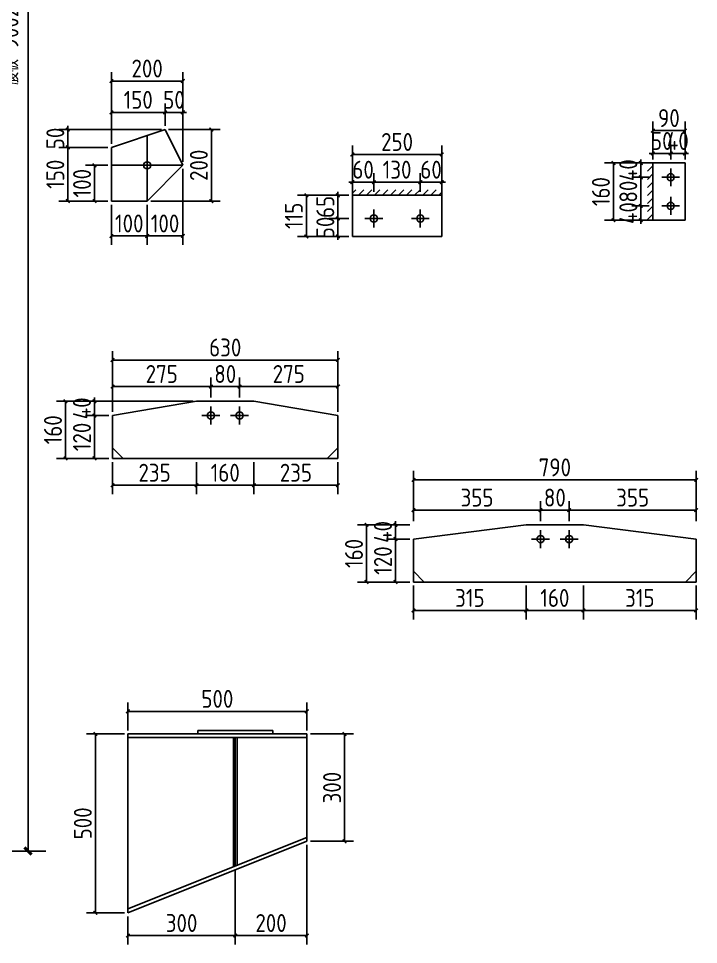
# Model space of a CAD drawing. Extents: x 411778 to 673094, y -11605 to 324395.
# Drawn here: x 463326 to 467127, y 124638 to 129814 of the extents above; entities that cross this region are included whole.
import ezdxf

# ---------------------------------------------------------------- set-up
doc = ezdxf.new("R2010")
doc.units = 0
doc.header["$LTSCALE"] = 1000
doc.header["$MEASUREMENT"] = 0
doc.styles.get("Standard").update_dxf_attribs({"font": 'gbenor.shx', "bigfont": 'gbcbig.shx'})
doc.dimstyles.get("Standard").update_dxf_attribs({"dimscale": 100, "dimtxt": 3.5, "dimasz": 1, "dimexe": 2.5, "dimexo": 3, "dimgap": 1.5, "dimtad": 1, "dimdec": 0, "dimzin": 0, "dimdsep": 46, "dimtxsty": 'Standard', "dimblk": 'ARCHTICK', "dimcen": 0.09, "dimadec": 0, "dimazin": 0, "dimtfac": 1, "dimtdec": 0, "dimtix": 1, "dimtmove": 2, "dimatfit": 3, "dimfxl": 1, "dimtolj": 1, "dimtzin": 0, "dimarcsym": 0})
pattern_1 = [(45, (0, 0), (-22.4506403, 22.4506403), [])]

# ---------------------------------------------------------------- blocks, each defined once
blk = doc.blocks.new('_ArchTick')
at = {"color": 0, "linetype": 'ByBlock', "const_width": 0.4}
blk.add_lwpolyline([(-0.5, -0.5), (0.5, 0.5)], dxfattribs=at)
blk = doc.blocks.new('*D570')
at = {"color": 3, "lineweight": -2}
for p, q in [((462861.5, 134162.5), (463479.5, 134162.5)), ((463379.5, 134162.5), (463379.5, 125160.5)), ((462861.5, 125160.5), (463479.5, 125160.5))]:
    blk.add_line(p, q, dxfattribs=at)
at = {"layer": 'Defpoints', "color": 0}
for p in [(462811.5, 134162.5), (462811.5, 125160.5), (463379.5, 125160.5)]:
    blk.add_point(p, dxfattribs=at)
at = {"color": 3, "lineweight": -2, "xscale": 40, "yscale": 40, "zscale": 40}
for p, rotation in [((463379.5, 134162.5), 90), ((463379.5, 125160.5), 270)]:
    blk.add_blockref('_ArchTick', p, dxfattribs=dict(at, rotation=rotation))
at = {"color": 0, "insert": (463276.2, 129661.5), "char_height": 100, "attachment_point": 5, "rotation": 90}
blk.add_mtext('\\A1;腹板 9002', dxfattribs=at)
blk = doc.blocks.new('*D659')
at = {"color": 3, "lineweight": -2}
for p, q in [((463825.5, 128993.5), (463701.5, 128993.5)), ((463751.5, 128793.5), (463751.5, 128993.5)), ((463825.5, 128793.5), (463701.5, 128793.5))]:
    blk.add_line(p, q, dxfattribs=at)
at = {"layer": 'Defpoints', "color": 0}
for p in [(463751.5, 128993.5), (463845.5, 128993.5), (463845.5, 128793.5)]:
    blk.add_point(p, dxfattribs=at)
at = {"color": 3, "lineweight": -2, "xscale": 20, "yscale": 20, "zscale": 20}
for p, rotation in [((463751.5, 128993.5), 90), ((463751.5, 128793.5), 270)]:
    blk.add_blockref('_ArchTick', p, dxfattribs=dict(at, rotation=rotation))
at = {"color": 0, "insert": (463681.5, 128893.5), "char_height": 100, "attachment_point": 5, "rotation": 90}
blk.add_mtext('\\A1;100', dxfattribs=at)
blk = doc.blocks.new('*D660')
at = {"color": 3, "lineweight": -2}
for p, q in [((463825.5, 129093.5), (463552, 129093.5)), ((463602, 128793.5), (463602, 129093.5)), ((463825.5, 128793.5), (463552, 128793.5))]:
    blk.add_line(p, q, dxfattribs=at)
at = {"layer": 'Defpoints', "color": 0}
for p in [(463602, 129093.5), (463845.5, 129093.5), (463845.5, 128793.5)]:
    blk.add_point(p, dxfattribs=at)
at = {"color": 3, "lineweight": -2, "xscale": 20, "yscale": 20, "zscale": 20}
for p, rotation in [((463602, 129093.5), 90), ((463602, 128793.5), 270)]:
    blk.add_blockref('_ArchTick', p, dxfattribs=dict(at, rotation=rotation))
at = {"color": 0, "insert": (463532, 128943.5), "char_height": 100, "attachment_point": 5, "rotation": 90}
blk.add_mtext('\\A1;150', dxfattribs=at)
blk = doc.blocks.new('*D655')
at = {"color": 3, "lineweight": -2}
for p, q in [((463845.5, 129113.5), (463845.5, 129339.5)), ((464145.5, 129213.5), (464145.5, 129339.5)), ((463845.5, 129289.5), (464145.5, 129289.5))]:
    blk.add_line(p, q, dxfattribs=at)
at = {"layer": 'Defpoints', "color": 0}
for p in [(464145.5, 129289.5), (464145.5, 129193.5), (463845.5, 129093.5)]:
    blk.add_point(p, dxfattribs=at)
at = {"color": 3, "lineweight": -2, "xscale": 20, "yscale": 20, "zscale": 20, "rotation": 180}
blk.add_blockref('_ArchTick', (463845.5, 129289.5), dxfattribs=at)
at = {"color": 3, "lineweight": -2, "xscale": 20, "yscale": 20, "zscale": 20}
blk.add_blockref('_ArchTick', (464145.5, 129289.5), dxfattribs=at)
at = {"color": 0, "insert": (463995.5, 129359.5), "char_height": 100, "attachment_point": 5}
blk.add_mtext('\\A1;150', dxfattribs=at)
blk = doc.blocks.new('*D656')
at = {"color": 3, "lineweight": -2}
for p, q in [((464145.5, 129213.5), (464145.5, 129339.5)), ((464245.5, 129213.5), (464245.5, 129339.5)), ((464145.5, 129289.5), (464125.5, 129289.5)), ((464145.5, 129289.5), (464245.5, 129289.5)), ((464245.5, 129289.5), (464265.5, 129289.5))]:
    blk.add_line(p, q, dxfattribs=at)
at = {"layer": 'Defpoints', "color": 0}
for p in [(464245.5, 129289.5), (464145.5, 129193.5), (464245.5, 129193.5)]:
    blk.add_point(p, dxfattribs=at)
at = {"color": 3, "lineweight": -2, "xscale": 20, "yscale": 20, "zscale": 20}
blk.add_blockref('_ArchTick', (464145.5, 129289.5), dxfattribs=at)
at = {"color": 3, "lineweight": -2, "xscale": 20, "yscale": 20, "zscale": 20, "rotation": 180}
blk.add_blockref('_ArchTick', (464245.5, 129289.5), dxfattribs=at)
at = {"color": 0, "insert": (464195.5, 129359.5), "char_height": 100, "attachment_point": 5}
blk.add_mtext('\\A1;50', dxfattribs=at)
blk = doc.blocks.new('*D657')
at = {"color": 3, "lineweight": -2}
for p, q in [((464165.5, 129193.5), (464454.5, 129193.5)), ((464404.5, 129193.5), (464404.5, 128793.5)), ((464065.5, 128793.5), (464454.5, 128793.5))]:
    blk.add_line(p, q, dxfattribs=at)
at = {"layer": 'Defpoints', "color": 0}
for p in [(464145.5, 129193.5), (464045.5, 128793.5), (464404.5, 128793.5)]:
    blk.add_point(p, dxfattribs=at)
at = {"color": 3, "lineweight": -2, "xscale": 20, "yscale": 20, "zscale": 20}
for p, rotation in [((464404.5, 129193.5), 90), ((464404.5, 128793.5), 270)]:
    blk.add_blockref('_ArchTick', p, dxfattribs=dict(at, rotation=rotation))
at = {"color": 0, "insert": (464334.5, 128993.5), "char_height": 100, "attachment_point": 5, "rotation": 90}
blk.add_mtext('\\A1;200', dxfattribs=at)
blk = doc.blocks.new('*D653')
at = {"color": 3, "lineweight": -2}
for p, q in [((463845.5, 128773.5), (463845.5, 128548.5)), ((464045.5, 128773.5), (464045.5, 128548.5)), ((463845.5, 128598.5), (464045.5, 128598.5))]:
    blk.add_line(p, q, dxfattribs=at)
at = {"layer": 'Defpoints', "color": 0}
for p in [(463845.5, 128793.5), (464045.5, 128793.5), (464045.5, 128598.5)]:
    blk.add_point(p, dxfattribs=at)
at = {"color": 3, "lineweight": -2, "xscale": 20, "yscale": 20, "zscale": 20, "rotation": 180}
blk.add_blockref('_ArchTick', (463845.5, 128598.5), dxfattribs=at)
at = {"color": 3, "lineweight": -2, "xscale": 20, "yscale": 20, "zscale": 20}
blk.add_blockref('_ArchTick', (464045.5, 128598.5), dxfattribs=at)
at = {"color": 0, "insert": (463945.5, 128668.5), "char_height": 100, "attachment_point": 5}
blk.add_mtext('\\A1;100', dxfattribs=at)
blk = doc.blocks.new('*D658')
at = {"color": 3, "lineweight": -2}
for p, q in [((464245.5, 128973.5), (464245.5, 128548.5)), ((464045.5, 128773.5), (464045.5, 128548.5)), ((464045.5, 128598.5), (464245.5, 128598.5))]:
    blk.add_line(p, q, dxfattribs=at)
at = {"layer": 'Defpoints', "color": 0}
for p in [(464245.5, 128993.5), (464045.5, 128793.5), (464245.5, 128598.5)]:
    blk.add_point(p, dxfattribs=at)
at = {"color": 3, "lineweight": -2, "xscale": 20, "yscale": 20, "zscale": 20, "rotation": 180}
blk.add_blockref('_ArchTick', (464045.5, 128598.5), dxfattribs=at)
at = {"color": 3, "lineweight": -2, "xscale": 20, "yscale": 20, "zscale": 20}
blk.add_blockref('_ArchTick', (464245.5, 128598.5), dxfattribs=at)
at = {"color": 0, "insert": (464145.5, 128668.5), "char_height": 100, "attachment_point": 5}
blk.add_mtext('\\A1;100', dxfattribs=at)
blk = doc.blocks.new('*D654')
at = {"color": 3, "lineweight": -2}
for p, q in [((463845.5, 129113.5), (463845.5, 129514.5)), ((464245.5, 129013.5), (464245.5, 129514.5)), ((463845.5, 129464.5), (464245.5, 129464.5))]:
    blk.add_line(p, q, dxfattribs=at)
at = {"layer": 'Defpoints', "color": 0}
for p in [(464245.5, 129464.5), (463845.5, 129093.5), (464245.5, 128993.5)]:
    blk.add_point(p, dxfattribs=at)
at = {"color": 3, "lineweight": -2, "xscale": 20, "yscale": 20, "zscale": 20, "rotation": 180}
blk.add_blockref('_ArchTick', (463845.5, 129464.5), dxfattribs=at)
at = {"color": 3, "lineweight": -2, "xscale": 20, "yscale": 20, "zscale": 20}
blk.add_blockref('_ArchTick', (464245.5, 129464.5), dxfattribs=at)
at = {"color": 0, "insert": (464045.5, 129534.5), "char_height": 100, "attachment_point": 5}
blk.add_mtext('\\A1;200', dxfattribs=at)
blk = doc.blocks.new('*D661')
at = {"color": 3, "lineweight": -2}
for p, q in [((463602, 129193.5), (463602, 129213.5)), ((464125.5, 129193.5), (463552, 129193.5)), ((463602, 129093.5), (463602, 129193.5)), ((463825.5, 129093.5), (463552, 129093.5)), ((463602, 129093.5), (463602, 129073.5))]:
    blk.add_line(p, q, dxfattribs=at)
at = {"layer": 'Defpoints', "color": 0}
for p in [(463602, 129193.5), (464145.5, 129193.5), (463845.5, 129093.5)]:
    blk.add_point(p, dxfattribs=at)
at = {"color": 3, "lineweight": -2, "xscale": 20, "yscale": 20, "zscale": 20}
for p, rotation in [((463602, 129193.5), 270), ((463602, 129093.5), 90)]:
    blk.add_blockref('_ArchTick', p, dxfattribs=dict(at, rotation=rotation))
at = {"color": 0, "insert": (463532, 129143.5), "char_height": 100, "attachment_point": 5, "rotation": 90}
blk.add_mtext('\\A1;50', dxfattribs=at)
blk = doc.blocks.new('*D664')
at = {"color": 3, "lineweight": -2}
for p, q in [((465172.5, 128696.1), (465061.5, 128696.1)), ((465111.5, 128696.1), (465111.5, 128716.1)), ((465111.5, 128596.1), (465111.5, 128696.1)), ((465172.5, 128596.1), (465061.5, 128596.1)), ((465111.5, 128596.1), (465111.5, 128576.1))]:
    blk.add_line(p, q, dxfattribs=at)
at = {"layer": 'Defpoints', "color": 0}
for p in [(465111.5, 128696.1), (465192.5, 128696.1), (465192.5, 128596.1)]:
    blk.add_point(p, dxfattribs=at)
at = {"color": 3, "lineweight": -2, "xscale": 20, "yscale": 20, "zscale": 20}
for p, rotation in [((465111.5, 128696.1), 270), ((465111.5, 128596.1), 90)]:
    blk.add_blockref('_ArchTick', p, dxfattribs=dict(at, rotation=rotation))
at = {"color": 0, "insert": (465041.5, 128646.1), "char_height": 100, "attachment_point": 5, "rotation": 90}
blk.add_mtext('\\A1;50', dxfattribs=at)
blk = doc.blocks.new('*D665')
at = {"color": 3, "lineweight": -2}
for p, q in [((465111.5, 128826.1), (465111.5, 128846.1)), ((465172.5, 128826.1), (465061.5, 128826.1)), ((465111.5, 128696.1), (465111.5, 128826.1)), ((465172.5, 128696.1), (465061.5, 128696.1)), ((465111.5, 128696.1), (465111.5, 128676.1))]:
    blk.add_line(p, q, dxfattribs=at)
at = {"layer": 'Defpoints', "color": 0}
for p in [(465111.5, 128826.1), (465192.5, 128826.1), (465192.5, 128696.1)]:
    blk.add_point(p, dxfattribs=at)
at = {"color": 3, "lineweight": -2, "xscale": 20, "yscale": 20, "zscale": 20}
for p, rotation in [((465111.5, 128826.1), 270), ((465111.5, 128696.1), 90)]:
    blk.add_blockref('_ArchTick', p, dxfattribs=dict(at, rotation=rotation))
at = {"color": 0, "insert": (465041.5, 128761.1), "char_height": 100, "attachment_point": 5, "rotation": 90}
blk.add_mtext('\\A1;65', dxfattribs=at)
blk = doc.blocks.new('*D666')
at = {"color": 3, "lineweight": -2}
for p, q in [((465172.5, 128826.1), (464885.5, 128826.1)), ((464935.5, 128826.1), (464935.5, 128596.1)), ((465172.5, 128596.1), (464885.5, 128596.1))]:
    blk.add_line(p, q, dxfattribs=at)
at = {"layer": 'Defpoints', "color": 0}
for p in [(465192.5, 128826.1), (464935.5, 128596.1), (465192.5, 128596.1)]:
    blk.add_point(p, dxfattribs=at)
at = {"color": 3, "lineweight": -2, "xscale": 20, "yscale": 20, "zscale": 20}
for p, rotation in [((464935.5, 128826.1), 90), ((464935.5, 128596.1), 270)]:
    blk.add_blockref('_ArchTick', p, dxfattribs=dict(at, rotation=rotation))
at = {"color": 0, "insert": (464865.5, 128711.1), "char_height": 100, "attachment_point": 5, "rotation": 90}
blk.add_mtext('\\A1;115', dxfattribs=at)
blk = doc.blocks.new('*D662')
at = {"color": 3, "lineweight": -2}
for p, q in [((465192.5, 128846.1), (465192.5, 128949.1)), ((465312.5, 128846.1), (465312.5, 128949.1)), ((465192.5, 128899.1), (465172.5, 128899.1)), ((465192.5, 128899.1), (465312.5, 128899.1)), ((465312.5, 128899.1), (465332.5, 128899.1))]:
    blk.add_line(p, q, dxfattribs=at)
at = {"layer": 'Defpoints', "color": 0}
for p in [(465312.5, 128899.1), (465192.5, 128826.1), (465312.5, 128826.1)]:
    blk.add_point(p, dxfattribs=at)
at = {"color": 3, "lineweight": -2, "xscale": 20, "yscale": 20, "zscale": 20}
blk.add_blockref('_ArchTick', (465192.5, 128899.1), dxfattribs=at)
at = {"color": 3, "lineweight": -2, "xscale": 20, "yscale": 20, "zscale": 20, "rotation": 180}
blk.add_blockref('_ArchTick', (465312.5, 128899.1), dxfattribs=at)
at = {"color": 0, "insert": (465252.5, 128969.1), "char_height": 100, "attachment_point": 5}
blk.add_mtext('\\A1;60', dxfattribs=at)
blk = doc.blocks.new('*D663')
at = {"color": 3, "lineweight": -2}
for p, q in [((465312.5, 128846.1), (465312.5, 128949.1)), ((465572.5, 128846.1), (465572.5, 128949.1)), ((465312.5, 128899.1), (465572.5, 128899.1))]:
    blk.add_line(p, q, dxfattribs=at)
at = {"layer": 'Defpoints', "color": 0}
for p in [(465572.5, 128899.1), (465312.5, 128826.1), (465572.5, 128826.1)]:
    blk.add_point(p, dxfattribs=at)
at = {"color": 3, "lineweight": -2, "xscale": 20, "yscale": 20, "zscale": 20, "rotation": 180}
blk.add_blockref('_ArchTick', (465312.5, 128899.1), dxfattribs=at)
at = {"color": 3, "lineweight": -2, "xscale": 20, "yscale": 20, "zscale": 20}
blk.add_blockref('_ArchTick', (465572.5, 128899.1), dxfattribs=at)
at = {"color": 0, "insert": (465442.5, 128969.1), "char_height": 100, "attachment_point": 5}
blk.add_mtext('\\A1;130', dxfattribs=at)
blk = doc.blocks.new('*D667')
at = {"color": 3, "lineweight": -2}
for p, q in [((465572.5, 128846.1), (465572.5, 128949.1)), ((465692.5, 128846.1), (465692.5, 128949.1)), ((465572.5, 128899.1), (465552.5, 128899.1)), ((465572.5, 128899.1), (465692.5, 128899.1)), ((465692.5, 128899.1), (465712.5, 128899.1))]:
    blk.add_line(p, q, dxfattribs=at)
at = {"layer": 'Defpoints', "color": 0}
for p in [(465692.5, 128899.1), (465572.5, 128826.1), (465692.5, 128826.1)]:
    blk.add_point(p, dxfattribs=at)
at = {"color": 3, "lineweight": -2, "xscale": 20, "yscale": 20, "zscale": 20}
blk.add_blockref('_ArchTick', (465572.5, 128899.1), dxfattribs=at)
at = {"color": 3, "lineweight": -2, "xscale": 20, "yscale": 20, "zscale": 20, "rotation": 180}
blk.add_blockref('_ArchTick', (465692.5, 128899.1), dxfattribs=at)
at = {"color": 0, "insert": (465632.5, 128969.1), "char_height": 100, "attachment_point": 5}
blk.add_mtext('\\A1;60', dxfattribs=at)
blk = doc.blocks.new('*D668')
at = {"color": 3, "lineweight": -2}
for p, q in [((465192.5, 128846.1), (465192.5, 129104.1)), ((465692.5, 128846.1), (465692.5, 129104.1)), ((465692.5, 129054.1), (465192.5, 129054.1))]:
    blk.add_line(p, q, dxfattribs=at)
at = {"layer": 'Defpoints', "color": 0}
for p in [(465192.5, 129054.1), (465192.5, 128826.1), (465692.5, 128826.1)]:
    blk.add_point(p, dxfattribs=at)
at = {"color": 3, "lineweight": -2, "xscale": 20, "yscale": 20, "zscale": 20, "rotation": 180}
blk.add_blockref('_ArchTick', (465192.5, 129054.1), dxfattribs=at)
at = {"color": 3, "lineweight": -2, "xscale": 20, "yscale": 20, "zscale": 20}
blk.add_blockref('_ArchTick', (465692.5, 129054.1), dxfattribs=at)
at = {"color": 0, "insert": (465442.5, 129124.1), "char_height": 100, "attachment_point": 5}
blk.add_mtext('\\A1;250', dxfattribs=at)
blk = doc.blocks.new('*D678')
at = {"color": 3, "lineweight": -2}
for p, q in [((466805, 128766.5), (466805, 128786.5)), ((466852, 128766.5), (466755, 128766.5)), ((466805, 128686.5), (466805, 128766.5)), ((466852, 128686.5), (466755, 128686.5)), ((466805, 128686.5), (466805, 128666.5))]:
    blk.add_line(p, q, dxfattribs=at)
at = {"layer": 'Defpoints', "color": 0}
for p in [(466805, 128766.5), (466872, 128766.5), (466872, 128686.5)]:
    blk.add_point(p, dxfattribs=at)
at = {"color": 3, "lineweight": -2, "xscale": 20, "yscale": 20, "zscale": 20}
for p, rotation in [((466805, 128766.5), 270), ((466805, 128686.5), 90)]:
    blk.add_blockref('_ArchTick', p, dxfattribs=dict(at, rotation=rotation))
at = {"color": 0, "insert": (466735, 128726.5), "char_height": 100, "attachment_point": 5, "rotation": 90}
blk.add_mtext('\\A1;40', dxfattribs=at)
blk = doc.blocks.new('*D676')
at = {"color": 3, "lineweight": -2}
for p, q in [((466852, 128926.5), (466755, 128926.5)), ((466805, 128766.5), (466805, 128926.5)), ((466852, 128766.5), (466755, 128766.5))]:
    blk.add_line(p, q, dxfattribs=at)
at = {"layer": 'Defpoints', "color": 0}
for p in [(466805, 128926.5), (466872, 128926.5), (466872, 128766.5)]:
    blk.add_point(p, dxfattribs=at)
at = {"color": 3, "lineweight": -2, "xscale": 20, "yscale": 20, "zscale": 20}
for p, rotation in [((466805, 128926.5), 90), ((466805, 128766.5), 270)]:
    blk.add_blockref('_ArchTick', p, dxfattribs=dict(at, rotation=rotation))
at = {"color": 0, "insert": (466735, 128846.5), "char_height": 100, "attachment_point": 5, "rotation": 90}
blk.add_mtext('\\A1;80', dxfattribs=at)
blk = doc.blocks.new('*D679')
at = {"color": 3, "lineweight": -2}
for p, q in [((466852, 129006.5), (466755, 129006.5)), ((466805, 129006.5), (466805, 129026.5)), ((466805, 128926.5), (466805, 129006.5)), ((466852, 128926.5), (466755, 128926.5)), ((466805, 128926.5), (466805, 128906.5))]:
    blk.add_line(p, q, dxfattribs=at)
at = {"layer": 'Defpoints', "color": 0}
for p in [(466805, 129006.5), (466872, 129006.5), (466872, 128926.5)]:
    blk.add_point(p, dxfattribs=at)
at = {"color": 3, "lineweight": -2, "xscale": 20, "yscale": 20, "zscale": 20}
for p, rotation in [((466805, 129006.5), 270), ((466805, 128926.5), 90)]:
    blk.add_blockref('_ArchTick', p, dxfattribs=dict(at, rotation=rotation))
at = {"color": 0, "insert": (466735, 128966.5), "char_height": 100, "attachment_point": 5, "rotation": 90}
blk.add_mtext('\\A1;40', dxfattribs=at)
blk = doc.blocks.new('*D680')
at = {"color": 3, "lineweight": -2}
for p, q in [((466852, 129006.5), (466602, 129006.5)), ((466652, 128686.5), (466652, 129006.5)), ((466852, 128686.5), (466602, 128686.5))]:
    blk.add_line(p, q, dxfattribs=at)
at = {"layer": 'Defpoints', "color": 0}
for p in [(466652, 129006.5), (466872, 129006.5), (466872, 128686.5)]:
    blk.add_point(p, dxfattribs=at)
at = {"color": 3, "lineweight": -2, "xscale": 20, "yscale": 20, "zscale": 20}
for p, rotation in [((466652, 129006.5), 90), ((466652, 128686.5), 270)]:
    blk.add_blockref('_ArchTick', p, dxfattribs=dict(at, rotation=rotation))
at = {"color": 0, "insert": (466582, 128846.5), "char_height": 100, "attachment_point": 5, "rotation": 90}
blk.add_mtext('\\A1;160', dxfattribs=at)
blk = doc.blocks.new('*D677')
at = {"color": 3, "lineweight": -2}
for p, q in [((466872, 129026.5), (466872, 129109.5)), ((466972, 129026.5), (466972, 129109.5)), ((466872, 129059.5), (466852, 129059.5)), ((466872, 129059.5), (466972, 129059.5)), ((466972, 129059.5), (466992, 129059.5))]:
    blk.add_line(p, q, dxfattribs=at)
at = {"layer": 'Defpoints', "color": 0}
for p in [(466972, 129059.5), (466872, 129006.5), (466972, 129006.5)]:
    blk.add_point(p, dxfattribs=at)
at = {"color": 3, "lineweight": -2, "xscale": 20, "yscale": 20, "zscale": 20}
blk.add_blockref('_ArchTick', (466872, 129059.5), dxfattribs=at)
at = {"color": 3, "lineweight": -2, "xscale": 20, "yscale": 20, "zscale": 20, "rotation": 180}
blk.add_blockref('_ArchTick', (466972, 129059.5), dxfattribs=at)
at = {"color": 0, "insert": (466922, 129129.5), "char_height": 100, "attachment_point": 5}
blk.add_mtext('\\A1;50', dxfattribs=at)
blk = doc.blocks.new('*D681')
at = {"color": 3, "lineweight": -2}
for p, q in [((466972, 129026.5), (466972, 129109.5)), ((467052, 129026.5), (467052, 129109.5)), ((466972, 129059.5), (466952, 129059.5)), ((466972, 129059.5), (467052, 129059.5)), ((467052, 129059.5), (467072, 129059.5))]:
    blk.add_line(p, q, dxfattribs=at)
at = {"layer": 'Defpoints', "color": 0}
for p in [(467052, 129059.5), (466972, 129006.5), (467052, 129006.5)]:
    blk.add_point(p, dxfattribs=at)
at = {"color": 3, "lineweight": -2, "xscale": 20, "yscale": 20, "zscale": 20}
blk.add_blockref('_ArchTick', (466972, 129059.5), dxfattribs=at)
at = {"color": 3, "lineweight": -2, "xscale": 20, "yscale": 20, "zscale": 20, "rotation": 180}
blk.add_blockref('_ArchTick', (467052, 129059.5), dxfattribs=at)
at = {"color": 0, "insert": (467012, 129129.5), "char_height": 100, "attachment_point": 5}
blk.add_mtext('\\A1;40', dxfattribs=at)
blk = doc.blocks.new('*D682')
at = {"color": 3, "lineweight": -2}
for p, q in [((466872, 129026.5), (466872, 129237.5)), ((467052, 129026.5), (467052, 129237.5)), ((467052, 129187.5), (466872, 129187.5))]:
    blk.add_line(p, q, dxfattribs=at)
at = {"layer": 'Defpoints', "color": 0}
for p in [(466872, 129187.5), (466872, 129006.5), (467052, 129006.5)]:
    blk.add_point(p, dxfattribs=at)
at = {"color": 3, "lineweight": -2, "xscale": 20, "yscale": 20, "zscale": 20, "rotation": 180}
blk.add_blockref('_ArchTick', (466872, 129187.5), dxfattribs=at)
at = {"color": 3, "lineweight": -2, "xscale": 20, "yscale": 20, "zscale": 20}
blk.add_blockref('_ArchTick', (467052, 129187.5), dxfattribs=at)
at = {"color": 0, "insert": (466962, 129257.5), "char_height": 100, "attachment_point": 5}
blk.add_mtext('\\A1;90', dxfattribs=at)
blk = doc.blocks.new('*D686')
at = {"color": 3, "lineweight": -2}
for p, q in [((463918, 125815), (463706, 125815)), ((463756, 124815), (463756, 125815)), ((463918, 124815), (463706, 124815))]:
    blk.add_line(p, q, dxfattribs=at)
at = {"layer": 'Defpoints', "color": 0}
for p in [(463756, 125815), (463938, 125815), (463938, 124815)]:
    blk.add_point(p, dxfattribs=at)
at = {"color": 3, "lineweight": -2, "xscale": 20, "yscale": 20, "zscale": 20}
for p, rotation in [((463756, 125815), 90), ((463756, 124815), 270)]:
    blk.add_blockref('_ArchTick', p, dxfattribs=dict(at, rotation=rotation))
at = {"color": 0, "insert": (463686, 125315), "char_height": 100, "attachment_point": 5, "rotation": 90}
blk.add_mtext('\\A1;500', dxfattribs=at)
blk = doc.blocks.new('*D687')
at = {"color": 3, "lineweight": -2}
for p, q in [((463938, 125835), (463938, 125991)), ((464938, 125835), (464938, 125991)), ((463938, 125941), (464938, 125941))]:
    blk.add_line(p, q, dxfattribs=at)
at = {"layer": 'Defpoints', "color": 0}
for p in [(464938, 125941), (463938, 125815), (464938, 125815)]:
    blk.add_point(p, dxfattribs=at)
at = {"color": 3, "lineweight": -2, "xscale": 20, "yscale": 20, "zscale": 20, "rotation": 180}
blk.add_blockref('_ArchTick', (463938, 125941), dxfattribs=at)
at = {"color": 3, "lineweight": -2, "xscale": 20, "yscale": 20, "zscale": 20}
blk.add_blockref('_ArchTick', (464938, 125941), dxfattribs=at)
at = {"color": 0, "insert": (464438, 126011), "char_height": 100, "attachment_point": 5}
blk.add_mtext('\\A1;500', dxfattribs=at)
blk = doc.blocks.new('*D688')
at = {"color": 3, "lineweight": -2}
for p, q in [((464538, 125056.5), (464538, 124638)), ((463938, 124795), (463938, 124638)), ((463938, 124688), (464538, 124688))]:
    blk.add_line(p, q, dxfattribs=at)
at = {"layer": 'Defpoints', "color": 0}
for p in [(464538, 125076.5), (463938, 124815), (464538, 124688)]:
    blk.add_point(p, dxfattribs=at)
at = {"color": 3, "lineweight": -2, "xscale": 20, "yscale": 20, "zscale": 20, "rotation": 180}
blk.add_blockref('_ArchTick', (463938, 124688), dxfattribs=at)
at = {"color": 3, "lineweight": -2, "xscale": 20, "yscale": 20, "zscale": 20}
blk.add_blockref('_ArchTick', (464538, 124688), dxfattribs=at)
at = {"color": 0, "insert": (464238, 124758), "char_height": 100, "attachment_point": 5}
blk.add_mtext('\\A1;300', dxfattribs=at)
blk = doc.blocks.new('*D689')
at = {"color": 3, "lineweight": -2}
for p, q in [((464938, 125195), (464938, 124638)), ((464538, 125056.5), (464538, 124638)), ((464538, 124688), (464938, 124688))]:
    blk.add_line(p, q, dxfattribs=at)
at = {"layer": 'Defpoints', "color": 0}
for p in [(464938, 125215), (464538, 125076.5), (464938, 124688)]:
    blk.add_point(p, dxfattribs=at)
at = {"color": 3, "lineweight": -2, "xscale": 20, "yscale": 20, "zscale": 20, "rotation": 180}
blk.add_blockref('_ArchTick', (464538, 124688), dxfattribs=at)
at = {"color": 3, "lineweight": -2, "xscale": 20, "yscale": 20, "zscale": 20}
blk.add_blockref('_ArchTick', (464938, 124688), dxfattribs=at)
at = {"color": 0, "insert": (464738, 124758), "char_height": 100, "attachment_point": 5}
blk.add_mtext('\\A1;200', dxfattribs=at)
blk = doc.blocks.new('*D690')
at = {"color": 3, "lineweight": -2}
for p, q in [((464958, 125815), (465199, 125815)), ((465149, 125215), (465149, 125815)), ((464958, 125215), (465199, 125215))]:
    blk.add_line(p, q, dxfattribs=at)
at = {"layer": 'Defpoints', "color": 0}
for p in [(464938, 125815), (465149, 125815), (464938, 125215)]:
    blk.add_point(p, dxfattribs=at)
at = {"color": 3, "lineweight": -2, "xscale": 20, "yscale": 20, "zscale": 20}
for p, rotation in [((465149, 125815), 90), ((465149, 125215), 270)]:
    blk.add_blockref('_ArchTick', p, dxfattribs=dict(at, rotation=rotation))
at = {"color": 0, "insert": (465079, 125515), "char_height": 100, "attachment_point": 5, "rotation": 90}
blk.add_mtext('\\A1;300', dxfattribs=at)
blk = doc.blocks.new('*D1757')
at = {"color": 3, "lineweight": -2}
for p, q in [((463832, 127595), (463701, 127595)), ((463751, 127355), (463751, 127595)), ((463832, 127355), (463701, 127355))]:
    blk.add_line(p, q, dxfattribs=at)
at = {"layer": 'Defpoints', "color": 0}
for p in [(463751, 127595), (463852, 127595), (463852, 127355)]:
    blk.add_point(p, dxfattribs=at)
at = {"color": 3, "lineweight": -2, "xscale": 20, "yscale": 20, "zscale": 20}
for p, rotation in [((463751, 127595), 90), ((463751, 127355), 270)]:
    blk.add_blockref('_ArchTick', p, dxfattribs=dict(at, rotation=rotation))
at = {"color": 0, "insert": (463681, 127475), "char_height": 100, "attachment_point": 5, "rotation": 90}
blk.add_mtext('\\A1;120', dxfattribs=at)
blk = doc.blocks.new('*D1758')
at = {"color": 3, "lineweight": -2}
for p, q in [((463751, 127675), (463751, 127695)), ((464302, 127675), (463701, 127675)), ((463751, 127595), (463751, 127675)), ((463832, 127595), (463701, 127595)), ((463751, 127595), (463751, 127575))]:
    blk.add_line(p, q, dxfattribs=at)
at = {"layer": 'Defpoints', "color": 0}
for p in [(463751, 127675), (464322, 127675), (463852, 127595)]:
    blk.add_point(p, dxfattribs=at)
at = {"color": 3, "lineweight": -2, "xscale": 20, "yscale": 20, "zscale": 20}
for p, rotation in [((463751, 127675), 270), ((463751, 127595), 90)]:
    blk.add_blockref('_ArchTick', p, dxfattribs=dict(at, rotation=rotation))
at = {"color": 0, "insert": (463681, 127635), "char_height": 100, "attachment_point": 5, "rotation": 90}
blk.add_mtext('\\A1;40', dxfattribs=at)
blk = doc.blocks.new('*D1752')
at = {"color": 3, "lineweight": -2}
for p, q in [((463852, 127695), (463852, 127807)), ((464402, 127695), (464402, 127807)), ((463852, 127757), (464402, 127757))]:
    blk.add_line(p, q, dxfattribs=at)
at = {"layer": 'Defpoints', "color": 0}
for p in [(464402, 127757), (463852, 127675), (464402, 127675)]:
    blk.add_point(p, dxfattribs=at)
at = {"color": 3, "lineweight": -2, "xscale": 20, "yscale": 20, "zscale": 20, "rotation": 180}
blk.add_blockref('_ArchTick', (463852, 127757), dxfattribs=at)
at = {"color": 3, "lineweight": -2, "xscale": 20, "yscale": 20, "zscale": 20}
blk.add_blockref('_ArchTick', (464402, 127757), dxfattribs=at)
at = {"color": 0, "insert": (464127, 127827), "char_height": 100, "attachment_point": 5}
blk.add_mtext('\\A1;275', dxfattribs=at)
blk = doc.blocks.new('*D1753')
at = {"color": 3, "lineweight": -2}
for p, q in [((464402, 127695), (464402, 127807)), ((464562, 127695), (464562, 127807)), ((464402, 127757), (464562, 127757))]:
    blk.add_line(p, q, dxfattribs=at)
at = {"layer": 'Defpoints', "color": 0}
for p in [(464562, 127757), (464402, 127675), (464562, 127675)]:
    blk.add_point(p, dxfattribs=at)
at = {"color": 3, "lineweight": -2, "xscale": 20, "yscale": 20, "zscale": 20, "rotation": 180}
blk.add_blockref('_ArchTick', (464402, 127757), dxfattribs=at)
at = {"color": 3, "lineweight": -2, "xscale": 20, "yscale": 20, "zscale": 20}
blk.add_blockref('_ArchTick', (464562, 127757), dxfattribs=at)
at = {"color": 0, "insert": (464482, 127827), "char_height": 100, "attachment_point": 5}
blk.add_mtext('\\A1;80', dxfattribs=at)
blk = doc.blocks.new('*D1754')
at = {"color": 3, "lineweight": -2}
for p, q in [((464562, 127695), (464562, 127807)), ((465112, 127615), (465112, 127807)), ((464562, 127757), (465112, 127757))]:
    blk.add_line(p, q, dxfattribs=at)
at = {"layer": 'Defpoints', "color": 0}
for p in [(465112, 127757), (464562, 127675), (465112, 127595)]:
    blk.add_point(p, dxfattribs=at)
at = {"color": 3, "lineweight": -2, "xscale": 20, "yscale": 20, "zscale": 20, "rotation": 180}
blk.add_blockref('_ArchTick', (464562, 127757), dxfattribs=at)
at = {"color": 3, "lineweight": -2, "xscale": 20, "yscale": 20, "zscale": 20}
blk.add_blockref('_ArchTick', (465112, 127757), dxfattribs=at)
at = {"color": 0, "insert": (464837, 127827), "char_height": 100, "attachment_point": 5}
blk.add_mtext('\\A1;275', dxfattribs=at)
blk = doc.blocks.new('*D1759')
at = {"color": 3, "lineweight": -2}
for p, q in [((463832, 127675), (463539, 127675)), ((463589, 127355), (463589, 127675)), ((463832, 127355), (463539, 127355))]:
    blk.add_line(p, q, dxfattribs=at)
at = {"layer": 'Defpoints', "color": 0}
for p in [(463589, 127675), (463852, 127675), (463852, 127355)]:
    blk.add_point(p, dxfattribs=at)
at = {"color": 3, "lineweight": -2, "xscale": 20, "yscale": 20, "zscale": 20}
for p, rotation in [((463589, 127675), 90), ((463589, 127355), 270)]:
    blk.add_blockref('_ArchTick', p, dxfattribs=dict(at, rotation=rotation))
at = {"color": 0, "insert": (463519, 127515), "char_height": 100, "attachment_point": 5, "rotation": 90}
blk.add_mtext('\\A1;160', dxfattribs=at)
blk = doc.blocks.new('*D1750')
at = {"color": 3, "lineweight": -2}
for p, q in [((463852, 127335), (463852, 127155.1)), ((464322, 127335), (464322, 127155.1)), ((463852, 127205.1), (464322, 127205.1))]:
    blk.add_line(p, q, dxfattribs=at)
at = {"layer": 'Defpoints', "color": 0}
for p in [(463852, 127355), (464322, 127355), (464322, 127205.1)]:
    blk.add_point(p, dxfattribs=at)
at = {"color": 3, "lineweight": -2, "xscale": 20, "yscale": 20, "zscale": 20, "rotation": 180}
blk.add_blockref('_ArchTick', (463852, 127205.1), dxfattribs=at)
at = {"color": 3, "lineweight": -2, "xscale": 20, "yscale": 20, "zscale": 20}
blk.add_blockref('_ArchTick', (464322, 127205.1), dxfattribs=at)
at = {"color": 0, "insert": (464087, 127275.1), "char_height": 100, "attachment_point": 5}
blk.add_mtext('\\A1;235', dxfattribs=at)
blk = doc.blocks.new('*D1751')
at = {"color": 3, "lineweight": -2}
for p, q in [((464322, 127335), (464322, 127155.1)), ((464642, 127335), (464642, 127155.1)), ((464322, 127205.1), (464642, 127205.1))]:
    blk.add_line(p, q, dxfattribs=at)
at = {"layer": 'Defpoints', "color": 0}
for p in [(464322, 127355), (464642, 127355), (464642, 127205.1)]:
    blk.add_point(p, dxfattribs=at)
at = {"color": 3, "lineweight": -2, "xscale": 20, "yscale": 20, "zscale": 20, "rotation": 180}
blk.add_blockref('_ArchTick', (464322, 127205.1), dxfattribs=at)
at = {"color": 3, "lineweight": -2, "xscale": 20, "yscale": 20, "zscale": 20}
blk.add_blockref('_ArchTick', (464642, 127205.1), dxfattribs=at)
at = {"color": 0, "insert": (464482, 127275.1), "char_height": 100, "attachment_point": 5}
blk.add_mtext('\\A1;160', dxfattribs=at)
blk = doc.blocks.new('*D1755')
at = {"color": 3, "lineweight": -2}
for p, q in [((464642, 127335), (464642, 127155.1)), ((465112, 127335), (465112, 127155.1)), ((464642, 127205.1), (465112, 127205.1))]:
    blk.add_line(p, q, dxfattribs=at)
at = {"layer": 'Defpoints', "color": 0}
for p in [(464642, 127355), (465112, 127355), (465112, 127205.1)]:
    blk.add_point(p, dxfattribs=at)
at = {"color": 3, "lineweight": -2, "xscale": 20, "yscale": 20, "zscale": 20, "rotation": 180}
blk.add_blockref('_ArchTick', (464642, 127205.1), dxfattribs=at)
at = {"color": 3, "lineweight": -2, "xscale": 20, "yscale": 20, "zscale": 20}
blk.add_blockref('_ArchTick', (465112, 127205.1), dxfattribs=at)
at = {"color": 0, "insert": (464877, 127275.1), "char_height": 100, "attachment_point": 5}
blk.add_mtext('\\A1;235', dxfattribs=at)
blk = doc.blocks.new('*D1756')
at = {"color": 3, "lineweight": -2}
for p, q in [((463852, 127615), (463852, 127955.1)), ((465112, 127615), (465112, 127955.1)), ((463852, 127905.1), (465112, 127905.1))]:
    blk.add_line(p, q, dxfattribs=at)
at = {"layer": 'Defpoints', "color": 0}
for p in [(465112, 127905.1), (463852, 127595), (465112, 127595)]:
    blk.add_point(p, dxfattribs=at)
at = {"color": 3, "lineweight": -2, "xscale": 20, "yscale": 20, "zscale": 20, "rotation": 180}
blk.add_blockref('_ArchTick', (463852, 127905.1), dxfattribs=at)
at = {"color": 3, "lineweight": -2, "xscale": 20, "yscale": 20, "zscale": 20}
blk.add_blockref('_ArchTick', (465112, 127905.1), dxfattribs=at)
at = {"color": 0, "insert": (464482, 127975.1), "char_height": 100, "attachment_point": 5}
blk.add_mtext('\\A1;630', dxfattribs=at)
blk = doc.blocks.new('*D1768')
at = {"color": 3, "lineweight": -2}
for p, q in [((465514.5, 126904), (465383.5, 126904)), ((465433.5, 126664), (465433.5, 126904)), ((465514.5, 126664), (465383.5, 126664))]:
    blk.add_line(p, q, dxfattribs=at)
at = {"layer": 'Defpoints', "color": 0}
for p in [(465433.5, 126904), (465534.5, 126904), (465534.5, 126664)]:
    blk.add_point(p, dxfattribs=at)
at = {"color": 3, "lineweight": -2, "xscale": 20, "yscale": 20, "zscale": 20}
for p, rotation in [((465433.5, 126904), 90), ((465433.5, 126664), 270)]:
    blk.add_blockref('_ArchTick', p, dxfattribs=dict(at, rotation=rotation))
at = {"color": 0, "insert": (465363.5, 126784), "char_height": 100, "attachment_point": 5, "rotation": 90}
blk.add_mtext('\\A1;120', dxfattribs=at)
blk = doc.blocks.new('*D1762')
at = {"color": 3, "lineweight": -2}
for p, q in [((465514.5, 126984), (465383.5, 126984)), ((465433.5, 126984), (465433.5, 127004)), ((465433.5, 126904), (465433.5, 126984)), ((465514.5, 126904), (465383.5, 126904)), ((465433.5, 126904), (465433.5, 126884))]:
    blk.add_line(p, q, dxfattribs=at)
at = {"layer": 'Defpoints', "color": 0}
for p in [(465433.5, 126984), (465534.5, 126984), (465534.5, 126904)]:
    blk.add_point(p, dxfattribs=at)
at = {"color": 3, "lineweight": -2, "xscale": 20, "yscale": 20, "zscale": 20}
for p, rotation in [((465433.5, 126984), 270), ((465433.5, 126904), 90)]:
    blk.add_blockref('_ArchTick', p, dxfattribs=dict(at, rotation=rotation))
at = {"color": 0, "insert": (465363.5, 126944), "char_height": 100, "attachment_point": 5, "rotation": 90}
blk.add_mtext('\\A1;40', dxfattribs=at)
blk = doc.blocks.new('*D1763')
at = {"color": 3, "lineweight": -2}
for p, q in [((465534.5, 127004), (465534.5, 127116)), ((466244.5, 127004), (466244.5, 127116)), ((465534.5, 127066), (466244.5, 127066))]:
    blk.add_line(p, q, dxfattribs=at)
at = {"layer": 'Defpoints', "color": 0}
for p in [(466244.5, 127066), (465534.5, 126984), (466244.5, 126984)]:
    blk.add_point(p, dxfattribs=at)
at = {"color": 3, "lineweight": -2, "xscale": 20, "yscale": 20, "zscale": 20, "rotation": 180}
blk.add_blockref('_ArchTick', (465534.5, 127066), dxfattribs=at)
at = {"color": 3, "lineweight": -2, "xscale": 20, "yscale": 20, "zscale": 20}
blk.add_blockref('_ArchTick', (466244.5, 127066), dxfattribs=at)
at = {"color": 0, "insert": (465889.5, 127136), "char_height": 100, "attachment_point": 5}
blk.add_mtext('\\A1;355', dxfattribs=at)
blk = doc.blocks.new('*D1764')
at = {"color": 3, "lineweight": -2}
for p, q in [((466244.5, 127004), (466244.5, 127116)), ((466404.5, 127004), (466404.5, 127116)), ((466244.5, 127066), (466404.5, 127066))]:
    blk.add_line(p, q, dxfattribs=at)
at = {"layer": 'Defpoints', "color": 0}
for p in [(466404.5, 127066), (466244.5, 126984), (466404.5, 126984)]:
    blk.add_point(p, dxfattribs=at)
at = {"color": 3, "lineweight": -2, "xscale": 20, "yscale": 20, "zscale": 20, "rotation": 180}
blk.add_blockref('_ArchTick', (466244.5, 127066), dxfattribs=at)
at = {"color": 3, "lineweight": -2, "xscale": 20, "yscale": 20, "zscale": 20}
blk.add_blockref('_ArchTick', (466404.5, 127066), dxfattribs=at)
at = {"color": 0, "insert": (466324.5, 127136), "char_height": 100, "attachment_point": 5}
blk.add_mtext('\\A1;80', dxfattribs=at)
blk = doc.blocks.new('*D1765')
at = {"color": 3, "lineweight": -2}
for p, q in [((466404.5, 127004), (466404.5, 127116)), ((467114.5, 127004), (467114.5, 127116)), ((466404.5, 127066), (467114.5, 127066))]:
    blk.add_line(p, q, dxfattribs=at)
at = {"layer": 'Defpoints', "color": 0}
for p in [(467114.5, 127066), (466404.5, 126984), (467114.5, 126984)]:
    blk.add_point(p, dxfattribs=at)
at = {"color": 3, "lineweight": -2, "xscale": 20, "yscale": 20, "zscale": 20, "rotation": 180}
blk.add_blockref('_ArchTick', (466404.5, 127066), dxfattribs=at)
at = {"color": 3, "lineweight": -2, "xscale": 20, "yscale": 20, "zscale": 20}
blk.add_blockref('_ArchTick', (467114.5, 127066), dxfattribs=at)
at = {"color": 0, "insert": (466759.5, 127136), "char_height": 100, "attachment_point": 5}
blk.add_mtext('\\A1;355', dxfattribs=at)
blk = doc.blocks.new('*D1769')
at = {"color": 3, "lineweight": -2}
for p, q in [((465514.5, 126984), (465221.5, 126984)), ((465271.5, 126664), (465271.5, 126984)), ((465514.5, 126664), (465221.5, 126664))]:
    blk.add_line(p, q, dxfattribs=at)
at = {"layer": 'Defpoints', "color": 0}
for p in [(465271.5, 126984), (465534.5, 126984), (465534.5, 126664)]:
    blk.add_point(p, dxfattribs=at)
at = {"color": 3, "lineweight": -2, "xscale": 20, "yscale": 20, "zscale": 20}
for p, rotation in [((465271.5, 126984), 90), ((465271.5, 126664), 270)]:
    blk.add_blockref('_ArchTick', p, dxfattribs=dict(at, rotation=rotation))
at = {"color": 0, "insert": (465201.5, 126824), "char_height": 100, "attachment_point": 5, "rotation": 90}
blk.add_mtext('\\A1;160', dxfattribs=at)
blk = doc.blocks.new('*D1766')
at = {"color": 3, "lineweight": -2}
for p, q in [((465534.5, 127004), (465534.5, 127285)), ((467114.5, 127004), (467114.5, 127285)), ((465534.5, 127235), (467114.5, 127235))]:
    blk.add_line(p, q, dxfattribs=at)
at = {"layer": 'Defpoints', "color": 0}
for p in [(467114.5, 127235), (465534.5, 126984), (467114.5, 126984)]:
    blk.add_point(p, dxfattribs=at)
at = {"color": 3, "lineweight": -2, "xscale": 20, "yscale": 20, "zscale": 20, "rotation": 180}
blk.add_blockref('_ArchTick', (465534.5, 127235), dxfattribs=at)
at = {"color": 3, "lineweight": -2, "xscale": 20, "yscale": 20, "zscale": 20}
blk.add_blockref('_ArchTick', (467114.5, 127235), dxfattribs=at)
at = {"color": 0, "insert": (466324.5, 127305), "char_height": 100, "attachment_point": 5}
blk.add_mtext('\\A1;790', dxfattribs=at)
blk = doc.blocks.new('*D1760')
at = {"color": 3, "lineweight": -2}
for p, q in [((465534.5, 126644), (465534.5, 126455.1)), ((466164.5, 126644), (466164.5, 126455.1)), ((465534.5, 126505.1), (466164.5, 126505.1))]:
    blk.add_line(p, q, dxfattribs=at)
at = {"layer": 'Defpoints', "color": 0}
for p in [(465534.5, 126664), (466164.5, 126664), (466164.5, 126505.1)]:
    blk.add_point(p, dxfattribs=at)
at = {"color": 3, "lineweight": -2, "xscale": 20, "yscale": 20, "zscale": 20, "rotation": 180}
blk.add_blockref('_ArchTick', (465534.5, 126505.1), dxfattribs=at)
at = {"color": 3, "lineweight": -2, "xscale": 20, "yscale": 20, "zscale": 20}
blk.add_blockref('_ArchTick', (466164.5, 126505.1), dxfattribs=at)
at = {"color": 0, "insert": (465849.5, 126575.1), "char_height": 100, "attachment_point": 5}
blk.add_mtext('\\A1;315', dxfattribs=at)
blk = doc.blocks.new('*D1761')
at = {"color": 3, "lineweight": -2}
for p, q in [((466164.5, 126644), (466164.5, 126455.1)), ((466484.5, 126644), (466484.5, 126455.1)), ((466164.5, 126505.1), (466484.5, 126505.1))]:
    blk.add_line(p, q, dxfattribs=at)
at = {"layer": 'Defpoints', "color": 0}
for p in [(466164.5, 126664), (466484.5, 126664), (466484.5, 126505.1)]:
    blk.add_point(p, dxfattribs=at)
at = {"color": 3, "lineweight": -2, "xscale": 20, "yscale": 20, "zscale": 20, "rotation": 180}
blk.add_blockref('_ArchTick', (466164.5, 126505.1), dxfattribs=at)
at = {"color": 3, "lineweight": -2, "xscale": 20, "yscale": 20, "zscale": 20}
blk.add_blockref('_ArchTick', (466484.5, 126505.1), dxfattribs=at)
at = {"color": 0, "insert": (466324.5, 126575.1), "char_height": 100, "attachment_point": 5}
blk.add_mtext('\\A1;160', dxfattribs=at)
blk = doc.blocks.new('*D1767')
at = {"color": 3, "lineweight": -2}
for p, q in [((466484.5, 126644), (466484.5, 126455.1)), ((467114.5, 126644), (467114.5, 126455.1)), ((466484.5, 126505.1), (467114.5, 126505.1))]:
    blk.add_line(p, q, dxfattribs=at)
at = {"layer": 'Defpoints', "color": 0}
for p in [(466484.5, 126664), (467114.5, 126664), (467114.5, 126505.1)]:
    blk.add_point(p, dxfattribs=at)
at = {"color": 3, "lineweight": -2, "xscale": 20, "yscale": 20, "zscale": 20, "rotation": 180}
blk.add_blockref('_ArchTick', (466484.5, 126505.1), dxfattribs=at)
at = {"color": 3, "lineweight": -2, "xscale": 20, "yscale": 20, "zscale": 20}
blk.add_blockref('_ArchTick', (467114.5, 126505.1), dxfattribs=at)
at = {"color": 0, "insert": (466799.5, 126575.1), "char_height": 100, "attachment_point": 5}
blk.add_mtext('\\A1;315', dxfattribs=at)

msp = doc.modelspace()

# ---------------------------------------------------------------- hatches: boundary and pattern name
h = msp.add_hatch()
h.set_pattern_fill('ANSI31', color=256, scale=20, style=0)
h.set_pattern_definition(pattern_1)
h.paths.add_polyline_path([(466872, 129006.5), (466842, 129006.5), (466842, 128686.5), (466872, 128686.5)])
h = msp.add_hatch()
h.set_pattern_fill('ANSI31', color=256, scale=20, style=0)
h.set_pattern_definition(pattern_1)
h.paths.add_polyline_path([(465692.5, 128856.1), (465192.5, 128856.1), (465192.5, 128826.1), (465692.5, 128826.1)])
h = msp.add_hatch()
h.set_pattern_fill('ANSI31', color=256, scale=20, style=0)
h.set_pattern_definition(pattern_1)
h.paths.add_polyline_path([(465692.5, 128856.1), (465192.5, 128856.1), (465192.5, 128826.1), (465692.5, 128826.1)])

# ---------------------------------------------------------------- linework, layer by layer
for p, q in [((463845.5, 129093.5), (464145.5, 129193.5)), ((464045.5, 129160.2), (464045.5, 128793.5)), ((464145.5, 129193.5), (464245.5, 128993.5)), ((463845.5, 129093.5), (463845.5, 128793.5)), ((464045.5, 129043.5), (464045.5, 128943.5)), ((463845.5, 128993.5), (464245.5, 128993.5)), ((463995.5, 128993.5), (464095.5, 128993.5)), ((464045.5, 128793.5), (464245.5, 128993.5)), ((467052, 129006.5), (466842, 129006.5)), ((466872, 129006.5), (466872, 128686.5)), ((467052, 128686.5), (467052, 129006.5)), ((466972, 128976.5), (466972, 128876.5)), ((466922, 128926.5), (467022, 128926.5)), ((465192.5, 128596.1), (465192.5, 128856.1)), ((465692.5, 128856.1), (465692.5, 128596.1)), ((463845.5, 128793.5), (464045.5, 128793.5)), ((464145.5, 128793.5), (464245.5, 128793.5)), ((465192.5, 128826.1), (465692.5, 128826.1)), ((466972, 128816.5), (466972, 128716.5)), ((465312.5, 128746.1), (465312.5, 128646.1)), ((465572.5, 128746.1), (465572.5, 128646.1)), ((466922, 128766.5), (467022, 128766.5)), ((465262.5, 128696.1), (465362.5, 128696.1)), ((465522.5, 128696.1), (465622.5, 128696.1)), ((466842, 128686.5), (467052, 128686.5)), ((465692.5, 128596.1), (465192.5, 128596.1)), ((463852, 127595), (464322, 127675)), ((464642, 127675), (464322, 127675)), ((464402, 127645), (464402, 127545)), ((464562, 127645), (464562, 127545)), ((464642, 127675), (465112, 127595)), ((463852, 127595), (463852, 127355)), ((464352, 127595), (464452, 127595)), ((464512, 127595), (464612, 127595)), ((465112, 127355), (465112, 127595)), ((463852, 127415), (463912, 127355)), ((465052, 127355), (465112, 127415)), ((463852, 127355), (465112, 127355)), ((465534.5, 126904), (466164.5, 126984)), ((466484.5, 126984), (466164.5, 126984)), ((466484.5, 126984), (467114.5, 126904)), ((466244.5, 126954), (466244.5, 126854)), ((466404.5, 126954), (466404.5, 126854)), ((465534.5, 126904), (465534.5, 126664)), ((466194.5, 126904), (466294.5, 126904)), ((466354.5, 126904), (466454.5, 126904)), ((467114.5, 126664), (467114.5, 126904)), ((465534.5, 126724), (465594.5, 126664)), ((467054.5, 126664), (467114.5, 126724)), ((465534.5, 126664), (467114.5, 126664)), ((464328, 125815), (464328, 125835)), ((464748, 125835), (464328, 125835)), ((464748, 125835), (464748, 125815)), ((463938, 125815), (464938, 125815)), ((463938, 125815), (463938, 124815)), ((463938, 125795), (464938, 125795)), ((464528, 125795), (464528, 125072.5)), ((464548, 125795), (464548, 125080.5)), ((464938, 125815), (464938, 125215)), ((464938, 125236.5), (463938, 124836.5)), ((464938, 125215), (463938, 124815))]:
    msp.add_line(p, q)
at = {"color": 1}
msp.add_line((464538, 125795), (464538, 125076.5), dxfattribs=at)
for centre in [(464045.5, 128993.5), (466972, 128926.5), (466972, 128766.5), (465312.5, 128696.1), (465572.5, 128696.1), (464402, 127595), (464562, 127595), (466244.5, 126904), (466404.5, 126904)]:
    msp.add_circle(centre, 20)

# ---------------------------------------------------------------- dimensions: what is measured, and where the dimension line sits
dim = msp.add_linear_dim(base=(463379.5, 125160.5), p1=(462811.5, 134162.5), p2=(462811.5, 125160.5), angle=90, text='腹板 9002', dimstyle='Standard', override={"dimtxt": 1, "dimasz": 0.4, "dimexe": 1, "dimexo": 0.5, "dimgap": 0.5, "dimclrd": 3, "dimclre": 3})
dim.commit()
dim.dimension.update_dxf_attribs({"geometry": '*D570', "text_midpoint": (463276.2, 129661.5)})
for base, p1, p2, picture, middle in [((464245.5, 129464.5), (463845.5, 129093.5), (464245.5, 128993.5), '*D654', (464045.5, 129534.5)), ((464145.5, 129289.5), (463845.5, 129093.5), (464145.5, 129193.5), '*D655', (463995.5, 129359.5)), ((464245.5, 129289.5), (464145.5, 129193.5), (464245.5, 129193.5), '*D656', (464195.5, 129359.5)), ((466972, 129059.5), (466872, 129006.5), (466972, 129006.5), '*D677', (466922, 129129.5)), ((467052, 129059.5), (466972, 129006.5), (467052, 129006.5), '*D681', (467012, 129129.5)), ((464245.5, 128598.5), (464045.5, 128793.5), (464245.5, 128993.5), '*D658', (464145.5, 128668.5)), ((465312.5, 128899.1), (465192.5, 128826.1), (465312.5, 128826.1), '*D662', (465252.5, 128969.1)), ((465572.5, 128899.1), (465312.5, 128826.1), (465572.5, 128826.1), '*D663', (465442.5, 128969.1)), ((465692.5, 128899.1), (465572.5, 128826.1), (465692.5, 128826.1), '*D667', (465632.5, 128969.1)), ((464045.5, 128598.5), (463845.5, 128793.5), (464045.5, 128793.5), '*D653', (463945.5, 128668.5)), ((465112, 127905.1), (463852, 127595), (465112, 127595), '*D1756', (464482, 127975.1)), ((464402, 127757), (463852, 127675), (464402, 127675), '*D1752', (464127, 127827)), ((464562, 127757), (464402, 127675), (464562, 127675), '*D1753', (464482, 127827)), ((465112, 127757), (464562, 127675), (465112, 127595), '*D1754', (464837, 127827)), ((464322, 127205.1), (463852, 127355), (464322, 127355), '*D1750', (464087, 127275.1)), ((464642, 127205.1), (464322, 127355), (464642, 127355), '*D1751', (464482, 127275.1)), ((465112, 127205.1), (464642, 127355), (465112, 127355), '*D1755', (464877, 127275.1)), ((466244.5, 127066), (465534.5, 126984), (466244.5, 126984), '*D1763', (465889.5, 127136)), ((466404.5, 127066), (466244.5, 126984), (466404.5, 126984), '*D1764', (466324.5, 127136)), ((467114.5, 127066), (466404.5, 126984), (467114.5, 126984), '*D1765', (466759.5, 127136)), ((466164.5, 126505.1), (465534.5, 126664), (466164.5, 126664), '*D1760', (465849.5, 126575.1)), ((466484.5, 126505.1), (466164.5, 126664), (466484.5, 126664), '*D1761', (466324.5, 126575.1)), ((467114.5, 126505.1), (466484.5, 126664), (467114.5, 126664), '*D1767', (466799.5, 126575.1)), ((464938, 125941), (463938, 125815), (464938, 125815), '*D687', (464438, 126011)), ((464938, 124688), (464538, 125076.5), (464938, 125215), '*D689', (464738, 124758)), ((464538, 124688), (463938, 124815), (464538, 125076.5), '*D688', (464238, 124758))]:
    dim = msp.add_linear_dim(base=base, p1=p1, p2=p2, dimstyle='Standard', override={"dimtxt": 1, "dimasz": 0.2, "dimexe": 0.5, "dimexo": 0.2, "dimgap": 0.2, "dimlfac": 0.5, "dimclrd": 3, "dimclre": 3})
    dim.commit()
    dim.dimension.update_dxf_attribs({"geometry": picture, "text_midpoint": middle})
for p1, p2, distance, picture, middle in [((467052, 129006.5), (466872, 129006.5), -181, '*D682', (466962, 129257.5)), ((465692.5, 128826.1), (465192.5, 128826.1), -228, '*D668', (465442.5, 129124.1)), ((466872, 128686.5), (466872, 129006.5), 220, '*D680', (466582, 128846.5)), ((465192.5, 128826.1), (465192.5, 128596.1), -257, '*D666', (464865.5, 128711.1)), ((463852, 127355), (463852, 127675), 263, '*D1759', (463519, 127515)), ((465534.5, 126984), (467114.5, 126984), 251, '*D1766', (466324.5, 127305)), ((465534.5, 126664), (465534.5, 126984), 263, '*D1769', (465201.5, 126824)), ((463938, 124815), (463938, 125815), 182, '*D686', (463686, 125315)), ((464938, 125215), (464938, 125815), -211, '*D690', (465079, 125515))]:
    dim = msp.add_aligned_dim(p1=p1, p2=p2, distance=distance, dimstyle='Standard', override={"dimtxt": 1, "dimasz": 0.2, "dimexe": 0.5, "dimexo": 0.2, "dimgap": 0.2, "dimlfac": 0.5, "dimclrd": 3, "dimclre": 3})
    dim.commit()
    dim.dimension.update_dxf_attribs({"geometry": picture, "text_midpoint": middle})
for base, p1, p2, picture, middle in [((463602, 129193.5), (463845.5, 129093.5), (464145.5, 129193.5), '*D661', (463532, 129143.5)), ((464404.5, 128793.5), (464145.5, 129193.5), (464045.5, 128793.5), '*D657', (464334.5, 128993.5)), ((463602, 129093.5), (463845.5, 128793.5), (463845.5, 129093.5), '*D660', (463532, 128943.5)), ((466805, 129006.5), (466872, 128926.5), (466872, 129006.5), '*D679', (466735, 128966.5)), ((463751.5, 128993.5), (463845.5, 128793.5), (463845.5, 128993.5), '*D659', (463681.5, 128893.5)), ((466805, 128926.5), (466872, 128766.5), (466872, 128926.5), '*D676', (466735, 128846.5)), ((465111.5, 128826.1), (465192.5, 128696.1), (465192.5, 128826.1), '*D665', (465041.5, 128761.1)), ((466805, 128766.5), (466872, 128686.5), (466872, 128766.5), '*D678', (466735, 128726.5)), ((465111.5, 128696.1), (465192.5, 128596.1), (465192.5, 128696.1), '*D664', (465041.5, 128646.1)), ((463751, 127675), (463852, 127595), (464322, 127675), '*D1758', (463681, 127635)), ((463751, 127595), (463852, 127355), (463852, 127595), '*D1757', (463681, 127475)), ((465433.5, 126984), (465534.5, 126904), (465534.5, 126984), '*D1762', (465363.5, 126944)), ((465433.5, 126904), (465534.5, 126664), (465534.5, 126904), '*D1768', (465363.5, 126784))]:
    dim = msp.add_linear_dim(base=base, p1=p1, p2=p2, angle=90, dimstyle='Standard', override={"dimtxt": 1, "dimasz": 0.2, "dimexe": 0.5, "dimexo": 0.2, "dimgap": 0.2, "dimlfac": 0.5, "dimclrd": 3, "dimclre": 3})
    dim.commit()
    dim.dimension.update_dxf_attribs({"geometry": picture, "text_midpoint": middle})

doc.saveas('drawing.dxf')
